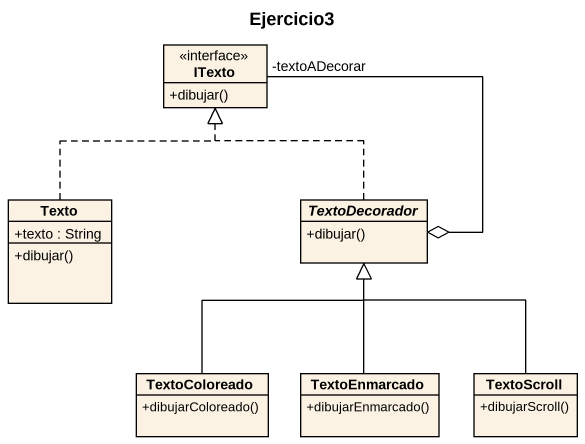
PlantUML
@startuml
title Ejercicio3
hide circle
hide empty members
skinparam classAttributeIconSize 0
interface ITexto {
  +dibujar()
}
class Texto {
  +texto : String
  +dibujar()
}
abstract class TextoDecorador {
  +dibujar()
}
class TextoColoreado {
  +dibujarColoreado()
}
class TextoEnmarcado {
  +dibujarEnmarcado()
}
class TextoScroll {
  +dibujarScroll()
}
Texto .up.|> ITexto
TextoDecorador .up.|> ITexto
TextoDecorador o-up- "-textoADecorar" ITexto
TextoColoreado -up-|> TextoDecorador
TextoEnmarcado -up-|> TextoDecorador
TextoScroll -up-|> TextoDecorador
@enduml
